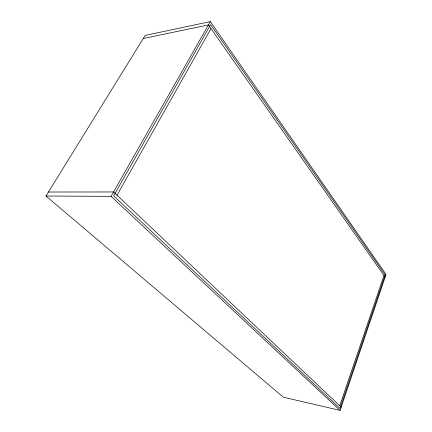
<?xml version="1.0" encoding="UTF-8"?>
<svg xmlns="http://www.w3.org/2000/svg" width="432" height="432" viewBox="0 0 432 432"><rect width="100%" height="100%" fill="white"/><g stroke="black" fill="none" stroke-linecap="round" stroke-linejoin="round"><path stroke-width="0.65" d="M340.087 410.4L386.035 274.439L210.319 21.6L145.168 35.424L45.965 196.015L283.327 397.192L340.087 410.4L111.078 196.355L45.965 196.015M339.773 405.805L383.967 275.508M117.029 195.226L210.994 28.577M111.078 196.355L210.319 21.6M143.257 38.518L208.435 24.921L385.117 277.155M48.427 192.024L113.573 191.959L341.188 407.144M385.15 274.898L339.952 408.434L113.643 195.869L210.611 24.592L385.15 274.898"/></g></svg>
